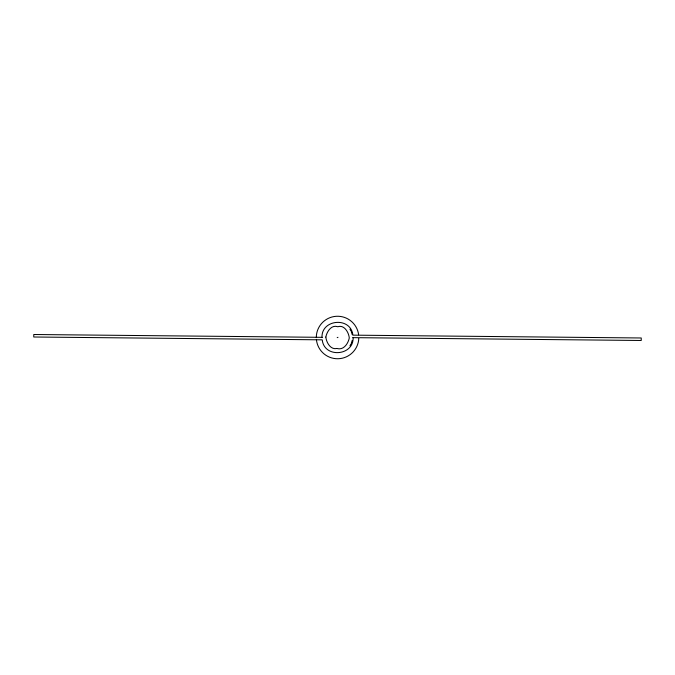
<?xml version="1.0" encoding="UTF-8"?>
<svg xmlns="http://www.w3.org/2000/svg" width="675" height="675" viewBox="0 0 675 675"><rect width="100%" height="100%" fill="white"/><g stroke="black" fill="none" stroke-linecap="round" stroke-linejoin="round"><path stroke-width="1.01" d="M322.009 337.5C321.131 319.376 350.139 316.524 352.806 334.471M353.101 337.5C353.987 355.624 324.979 358.476 322.312 340.529M351.363 343.221L352.215 340.411M337.196 337.635L337.981 337.323M349.979 345.802L350.899 344.081M352.789 335.146L641.25 337.981L641.225 340.478L352.763 337.643M322.237 337.34L33.775 334.505L33.75 337.002L322.211 339.837M349.979 329.198L350.899 330.919M351.363 331.779L352.215 334.589M358.788 338.411A21.254 21.254 0 0 1 338.015 358.746A21.254 21.254 0 0 1 316.389 339.331M316.305 337.5A21.254 21.254 0 0 1 336.184 316.297A21.254 21.254 0 0 1 358.636 334.766M325.839 337.053C326.337 342.267 330.429 350.047 336.935 348.477C343.651 350.519 348.14 343.609 349.279 337.989C348.857 332.707 344.377 324.413 337.787 326.734C331.265 324.422 326.852 331.762 325.839 337.053"/></g></svg>
